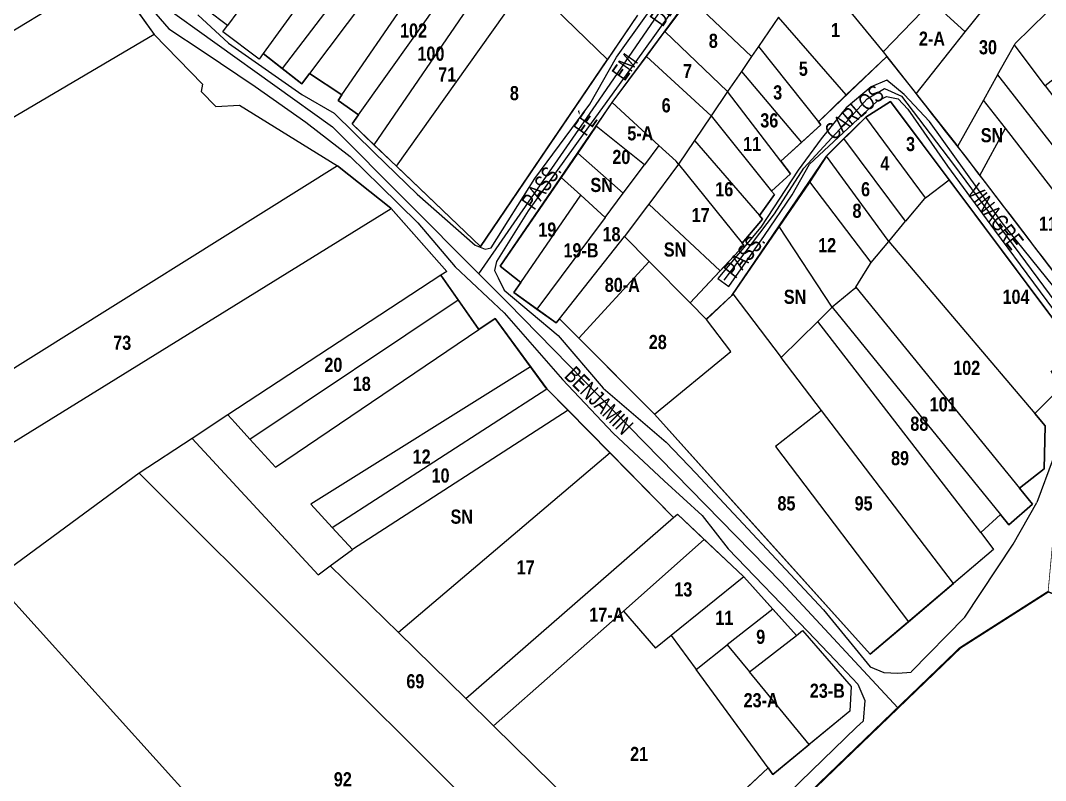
# Model space of a CAD drawing. Extents: x 206155 to 208014, y 4847439 to 4850017.
# Drawn here: x 207588.2 to 207769.7, y 4847614.9 to 4847749.4 of the extents above; entities that cross this region are included whole.
import ezdxf
from ezdxf.enums import TextEntityAlignment as Align

# ---------------------------------------------------------------- set-up
doc = ezdxf.new("R2010")
doc.units = 0
doc.header["$LTSCALE"] = 1.5
doc.header["$MEASUREMENT"] = 0
doc.linetypes.add('TRACO_00', pattern=[10, -10])
for name, color, linetype in [('CD-MALHA-LOTES', 40, 'CONTINUOUS'), ('LM-LIM-SETOR-FISCAL', 7, 'CONTINUOUS'), ('LM-LIMITE-MUNICIPAL', 249, 'CONTINUOUS'), ('RU-QUADRAS', 6, 'CONTINUOUS'), ('SV-EIXO-ROD-ESTR', 7, 'CONTINUOUS'), ('SV-EIXO-RUA-N-PAV', 6, 'CONTINUOUS'), ('SV-EST-MUNIC-PAV', 20, 'CONTINUOUS'), ('SV-RUA-NAO-PAV-S-GUIA-C-GUIA', 7, 'CONTINUOUS'), ('SV-TXT-RUA-N-PAV-S-GUIA-C-GUIA', 7, 'CONTINUOUS'), ('Th_NmrPort', 7, 'CONTINUOUS')]:
    doc.layers.add(name, color=color, linetype=linetype)
doc.styles.add('ARIAL', font='ARIAL.TTF')
doc.styles.get("Standard").update_dxf_attribs({"font": 'swisscbo.ttf'})
doc.linetypes.add('Limite', pattern='A,20,-3,[130,ltypeshp.shx,S=6.35,R=0,X=0,Y=0],-3,20', length=46)

msp = doc.modelspace()

# ---------------------------------------------------------------- linework, layer by layer
at = {"layer": 'CD-MALHA-LOTES', "linetype": 'Continuous'}
for p, q in [((207651.59, 4847785.09), (207624.89, 4847748.53)), ((207657.77, 4847780.36), (207631.21, 4847743.54)), ((207657.11, 4847770.45), (207634.58, 4847740.91)), ((207660.3, 4847767.98), (207639.39, 4847739.99)), ((207645.14, 4847736.21), (207664.64, 4847764.62)), ((207648.08, 4847732.72), (207668.6, 4847761.56)), ((207545.87, 4847722.78), (207604, 4847757.96)), ((207604, 4847757.96), (207611.87, 4847746.89)), ((207672.25, 4847758.73), (207650.78, 4847727.41)), ((207692.13, 4847742.48), (207678.01, 4847756.24)), ((207755.49, 4847747.37), (207762.72, 4847756.46)), ((207654.78, 4847723.6), (207677.11, 4847754.97)), ((207732.83, 4847753.78), (207740.95, 4847743.84)), ((207764.34, 4847745.31), (207773.47, 4847754.27)), ((207706.72, 4847753.43), (207702.3, 4847747.43)), ((207717.64, 4847743.01), (207706.72, 4847753.43)), ((207740.95, 4847743.84), (207749.58, 4847752.77)), ((207749.58, 4847752.77), (207755.49, 4847747.37)), ((207624.89, 4847748.53), (207621.3, 4847751.23)), ((207697.45, 4847750.32), (207692.13, 4847742.48)), ((207722.45, 4847750.01), (207718.88, 4847744.81)), ((207734.43, 4847736.21), (207722.45, 4847750.01)), ((207624.07, 4847747.41), (207624.89, 4847748.53)), ((207611.87, 4847746.89), (207549.65, 4847710.3)), ((207611.87, 4847746.89), (207620.42, 4847738.12)), ((207630.5, 4847742.55), (207624.07, 4847747.41)), ((207699.04, 4847743.01), (207702.3, 4847747.43)), ((207702.3, 4847747.43), (207713.4, 4847736.83)), ((207746.8, 4847736.43), (207755.49, 4847747.37)), ((207718.88, 4847744.81), (207717.64, 4847743.01)), ((207718.88, 4847744.81), (207729.5, 4847731.48)), ((207762.75, 4847742.47), (207764.21, 4847745.08)), ((207764.21, 4847745.08), (207764.34, 4847745.31)), ((207769.67, 4847737.83), (207764.21, 4847745.08)), ((207631.21, 4847743.54), (207630.5, 4847742.55)), ((207631.21, 4847743.54), (207634.58, 4847740.91)), ((207692.99, 4847734.89), (207699.04, 4847743.01)), ((207699.04, 4847743.01), (207710.49, 4847732.5)), ((207717.64, 4847743.01), (207715.85, 4847740.39)), ((207741.6, 4847743.01), (207734.43, 4847736.21)), ((207740.95, 4847743.84), (207741.6, 4847743.01)), ((207741.6, 4847743.01), (207746.8, 4847736.43)), ((207634.58, 4847740.91), (207638.06, 4847738.2)), ((207669.67, 4847709.41), (207692.13, 4847742.48)), ((207761.23, 4847739.76), (207762.75, 4847742.47)), ((207774.36, 4847741.51), (207769.67, 4847737.83)), ((207638.06, 4847738.2), (207639.39, 4847739.99)), ((207639.39, 4847739.99), (207645.14, 4847736.21)), ((207715.85, 4847740.39), (207713.4, 4847736.83)), ((207715.85, 4847740.39), (207726.51, 4847727.8)), ((207761.23, 4847739.76), (207758.74, 4847735.32)), ((207761.23, 4847739.76), (207787.98, 4847705.46)), ((207620.42, 4847738.12), (207620.2, 4847736.8)), ((207769.67, 4847737.83), (207790.53, 4847710.1)), ((207620.2, 4847736.8), (207622.83, 4847734.17)), ((207645.14, 4847736.21), (207644.49, 4847735.26)), ((207713.4, 4847736.83), (207710.49, 4847732.5)), ((207722.85, 4847724.48), (207713.4, 4847736.83)), ((207729.5, 4847731.48), (207734.43, 4847736.21)), ((207746.8, 4847736.43), (207753.75, 4847727.62)), ((207622.83, 4847734.17), (207627, 4847734.39)), ((207627, 4847734.39), (207644.37, 4847723.69)), ((207644.49, 4847735.26), (207648.08, 4847732.72)), ((207690.16, 4847730.67), (207692.99, 4847734.89)), ((207692.99, 4847734.89), (207701.27, 4847727.3)), ((207758.74, 4847735.32), (207754.14, 4847727.11)), ((207762.59, 4847730.34), (207758.74, 4847735.32)), ((207710.49, 4847732.5), (207707.56, 4847728.14)), ((207710.49, 4847732.5), (207721.21, 4847719.21)), ((207737.91, 4847732.27), (207733.97, 4847728.51)), ((207748.44, 4847718.03), (207737.91, 4847732.27)), ((207690.16, 4847730.67), (207686.89, 4847725.92)), ((207698.7, 4847723.85), (207690.16, 4847730.67)), ((207758.06, 4847721.96), (207762.59, 4847730.34)), ((207784.9, 4847701.51), (207762.59, 4847730.34)), ((207707.56, 4847728.14), (207704.75, 4847723.96)), ((207707.56, 4847728.14), (207719.07, 4847714.89)), ((207744.92, 4847713.87), (207733.97, 4847728.51)), ((207650.78, 4847727.41), (207654.78, 4847723.6)), ((207701.27, 4847727.3), (207698.7, 4847723.85)), ((207704.33, 4847724.49), (207701.27, 4847727.3)), ((207722.85, 4847724.48), (207726.51, 4847727.8)), ((207753.75, 4847727.62), (207754.14, 4847727.11)), ((207754.14, 4847727.11), (207758.06, 4847721.96)), ((207686.89, 4847725.92), (207683.93, 4847721.61)), ((207694.95, 4847718.81), (207686.89, 4847725.92)), ((207704.75, 4847723.96), (207704.33, 4847724.49)), ((207730.91, 4847725.4), (207727.96, 4847720.84)), ((207644.37, 4847723.69), (207573.57, 4847679.47)), ((207654.78, 4847723.6), (207669.67, 4847709.41)), ((207694.95, 4847718.81), (207698.7, 4847723.85)), ((207704.75, 4847723.96), (207699.46, 4847716.89)), ((207704.75, 4847723.96), (207715.98, 4847710)), ((207687.41, 4847718.47), (207683.93, 4847721.61)), ((207738.83, 4847706.54), (207727.96, 4847720.84)), ((207748.44, 4847718.03), (207752.66, 4847721.18)), ((207758.06, 4847721.96), (207778.06, 4847695.71)), ((207676.81, 4847703.05), (207687.41, 4847718.47)), ((207691.76, 4847714.54), (207687.41, 4847718.47)), ((207691.76, 4847714.54), (207694.95, 4847718.81)), ((207748.27, 4847717.9), (207744.92, 4847713.87)), ((207748.27, 4847717.9), (207748.44, 4847718.03)), ((207580.78, 4847671.01), (207653.87, 4847716.11)), ((207653.87, 4847716.11), (207663.68, 4847705)), ((207699.01, 4847716.29), (207695.17, 4847711.16)), ((207699.46, 4847716.89), (207699.01, 4847716.29)), ((207699.46, 4847716.89), (207712.11, 4847705.09)), ((207691.76, 4847714.54), (207686.22, 4847707.1)), ((207741.96, 4847710.31), (207744.92, 4847713.87)), ((207722.57, 4847712.94), (207714.33, 4847701)), ((207731.95, 4847698.65), (207722.57, 4847712.94)), ((207683.68, 4847696.6), (207695.17, 4847711.16)), ((207695.17, 4847711.16), (207699.54, 4847706.75)), ((207738.83, 4847706.54), (207741.96, 4847710.31)), ((207741.96, 4847710.31), (207767.81, 4847679.82)), ((207686.22, 4847707.1), (207679.67, 4847698.32)), ((207699.54, 4847706.75), (207687.1, 4847693.17)), ((207699.54, 4847706.75), (207706.8, 4847699.41)), ((207737.86, 4847705), (207738.83, 4847706.54)), ((207663.68, 4847705), (207662.67, 4847704.34)), ((207706.8, 4847699.41), (207712.11, 4847705.09)), ((207736.11, 4847702.22), (207737.86, 4847705)), ((207662.67, 4847704.34), (207624.95, 4847679.59)), ((207665.73, 4847699.94), (207662.67, 4847704.34)), ((207714.33, 4847701), (207722.89, 4847689.78)), ((207735.94, 4847701.94), (207731.95, 4847698.65)), ((207736.11, 4847702.22), (207735.94, 4847701.94)), ((207736.11, 4847702.22), (207765.09, 4847666.6)), ((207628.85, 4847675.32), (207665.73, 4847699.94)), ((207669.37, 4847694.73), (207665.73, 4847699.94)), ((207729.38, 4847696.13), (207731.95, 4847698.65)), ((207731.95, 4847698.65), (207761.72, 4847661.94)), ((207687.1, 4847693.17), (207683.68, 4847696.6)), ((207713.97, 4847690.84), (207709.7, 4847696.45)), ((207722.89, 4847689.78), (207729.38, 4847696.13)), ((207758.25, 4847658.77), (207729.38, 4847696.13)), ((207633.37, 4847670.35), (207669.37, 4847694.73)), ((207687.1, 4847693.17), (207700.45, 4847679.71)), ((207700.45, 4847679.71), (207713.97, 4847690.84)), ((207730.07, 4847680.36), (207722.89, 4847689.78)), ((207678.53, 4847688.09), (207639.61, 4847663.77)), ((207643.38, 4847659.69), (207681.41, 4847684.23)), ((207681.41, 4847684.23), (207685.2, 4847680.44)), ((207624.95, 4847679.59), (207618.61, 4847675.43)), ((207626.23, 4847678.19), (207624.95, 4847679.59)), ((207685.2, 4847680.44), (207646.98, 4847655.8)), ((207685.2, 4847680.44), (207692.6, 4847672.87)), ((207700.45, 4847679.71), (207719.54, 4847658.48)), ((207730.07, 4847680.36), (207721.87, 4847674.01)), ((207753.41, 4847649.77), (207730.07, 4847680.36)), ((207628.85, 4847675.32), (207626.23, 4847678.19)), ((207618.61, 4847675.43), (207609.21, 4847669.26)), ((207618.61, 4847675.43), (207640.93, 4847651.27)), ((207628.85, 4847675.32), (207633.37, 4847670.35)), ((207721.87, 4847674.01), (207745.42, 4847643)), ((207692.6, 4847672.87), (207655.14, 4847641.06)), ((207703.82, 4847661.41), (207692.6, 4847672.87)), ((207609.21, 4847669.26), (207583.49, 4847650.38)), ((207690.27, 4847588.53), (207609.21, 4847669.26)), ((207639.61, 4847663.77), (207643.38, 4847659.69)), ((207667.06, 4847629.38), (207703.82, 4847661.41)), ((207703.82, 4847661.41), (207704.52, 4847662.02)), ((207704.52, 4847662.02), (207709.27, 4847657.54)), ((207761.72, 4847661.94), (207758.25, 4847658.77)), ((207761.72, 4847661.94), (207763.21, 4847660.15)), ((207646.98, 4847655.8), (207643.38, 4847659.69)), ((207709.27, 4847657.54), (207694.96, 4847644.88)), ((207758.25, 4847658.77), (207760.52, 4847655.8)), ((207643.07, 4847652.88), (207646.98, 4847655.8)), ((207760.52, 4847655.8), (207753.41, 4847649.77)), ((207640.93, 4847651.27), (207643.07, 4847652.88)), ((207655.14, 4847641.06), (207643.07, 4847652.88)), ((207583.49, 4847650.38), (207627.14, 4847602.11)), ((207716.28, 4847650.92), (207703.43, 4847640.57)), ((207721.41, 4847645.21), (207716.28, 4847650.92)), ((207745.42, 4847643), (207753.41, 4847649.77)), ((207694.96, 4847644.88), (207671.99, 4847624.55)), ((207694.96, 4847644.88), (207700.67, 4847638.34)), ((207721.41, 4847645.21), (207713.36, 4847638.88)), ((207725.59, 4847640.55), (207721.41, 4847645.21)), ((207655.14, 4847641.06), (207667.06, 4847629.38)), ((207725.59, 4847640.55), (207726.7, 4847641.41)), ((207726.7, 4847641.41), (207735.27, 4847631.54)), ((207703.43, 4847640.57), (207700.67, 4847638.34)), ((207703.43, 4847640.57), (207707.85, 4847634.54)), ((207717.27, 4847634.13), (207725.59, 4847640.55)), ((207707.85, 4847634.54), (207713.36, 4847638.88)), ((207713.36, 4847638.88), (207717.27, 4847634.13)), ((207720.59, 4847617.12), (207707.85, 4847634.54)), ((207727.86, 4847621.25), (207717.27, 4847634.13)), ((207735.27, 4847631.54), (207735.05, 4847627.15)), ((207671.99, 4847624.55), (207667.06, 4847629.38)), ((207735.05, 4847627.15), (207727.86, 4847621.25)), ((207671.99, 4847624.55), (207699.58, 4847597.52)), ((207721.43, 4847615.97), (207727.86, 4847621.25)), ((207699.58, 4847597.52), (207720.59, 4847617.12)), ((207720.59, 4847617.12), (207721.43, 4847615.97))]:
    msp.add_line(p, q, dxfattribs=at)
at = {"layer": 'CD-MALHA-LOTES', "linetype": 'Continuous', "flags": 128}
for points in [[(207752.66, 4847721.18), (207742.28, 4847735.07), (207737.91, 4847732.27)], [(207648.08, 4847732.72), (207646.92, 4847731.09), (207650.78, 4847727.41)], [(207726.51, 4847727.8), (207729.95, 4847730.91), (207729.5, 4847731.48)], [(207733.97, 4847728.51), (207730.99, 4847725.53), (207730.91, 4847725.4)], [(207721.21, 4847719.21), (207724.56, 4847722.24), (207722.85, 4847724.48)], [(207741.85, 4847710.44), (207730.91, 4847725.4)], [(207653.87, 4847716.11), (207653.8, 4847716.19), (207644.37, 4847723.69)], [(207683.93, 4847721.61), (207673.15, 4847705.94), (207676.81, 4847703.05)], [(207727.96, 4847720.84), (207727.86, 4847720.68), (207722.57, 4847712.94)], [(207767.81, 4847679.82), (207772.42, 4847684.43), (207770.68, 4847687.38), (207773.81, 4847687.2), (207775.72, 4847690.33), (207752.66, 4847721.18)], [(207719.07, 4847714.89), (207721.7, 4847718.6), (207721.21, 4847719.21)], [(207715.98, 4847710), (207719.61, 4847714.26), (207719.07, 4847714.89)], [(207712.11, 4847705.09), (207716.31, 4847709.58), (207715.98, 4847710)], [(207676.81, 4847703.05), (207675.58, 4847701.26), (207679.67, 4847698.32)], [(207714.33, 4847701), (207714.14, 4847700.73), (207709.7, 4847696.45)], [(207709.7, 4847696.45), (207709.62, 4847696.56), (207706.8, 4847699.41)], [(207679.67, 4847698.32), (207683.05, 4847695.88), (207683.68, 4847696.6)], [(207678.53, 4847688.09), (207672.24, 4847696.67), (207669.37, 4847694.73)], [(207681.41, 4847684.23), (207681.25, 4847684.39), (207678.53, 4847688.09)], [(207765.09, 4847666.6), (207769.46, 4847670.03), (207769.64, 4847677.66), (207767.81, 4847679.82)], [(207763.21, 4847660.15), (207767.38, 4847663.79), (207765.09, 4847666.6)], [(207716.28, 4847650.92), (207716.16, 4847651.05), (207709.27, 4847657.54)], [(207719.54, 4847658.48), (207738.63, 4847637.25), (207745.42, 4847643)]]:
    msp.add_lwpolyline(points, dxfattribs=at)
at = {"layer": 'CD-MALHA-LOTES', "linetype": 'Continuous'}
msp.add_lwpolyline([(207741.96, 4847710.31), (207741.85, 4847710.44)], dxfattribs=at)
at = {"layer": 'LM-LIM-SETOR-FISCAL', "linetype": 'Limite', "ltscale": 0.1, "const_width": 0.13, "flags": 128}
msp.add_lwpolyline([(207693.53, 4847579.56), (207661.03, 4847549.31), (207612.7, 4847504.12), (207608.58, 4847500.27), (207585.3, 4847478.55), (207576.34, 4847469.74), (207571.87, 4847465.34), (207556.36, 4847486.66), (207540.14, 4847507.78), (207531.85, 4847519.47), (207511.91, 4847545.61), (207506.17, 4847553.18), (207498.88, 4847562.81), (207463.75, 4847610.71), (207457.67, 4847619.01), (207440.44, 4847642.51), (207431.06, 4847656.73), (207427.79, 4847661.69), (207410.24, 4847685.38), (207400.06, 4847698.96), (207390.62, 4847713.26), (207368.81, 4847743.14), (207367.63, 4847745.51), (207365.1, 4847750.55), (207350.49, 4847771.92), (207340.01, 4847785.42), (207333.8, 4847793.43), (207328.91, 4847799.72), (207315.6, 4847819.35), (207310.76, 4847826.26), (207285.87, 4847860.83), (207260.72, 4847896.98), (207248.23, 4847915.4), (207242.67, 4847921.29), (207202.51, 4847892.47), (207193.03, 4847885.67), (207186.34, 4847883.83), (207169.47, 4847906.92), (207159.13, 4847921.36), (207145.03, 4847940.16), (207134.22, 4847955.66), (207130.37, 4847960.22), (207126.09, 4847965.9), (207111.59, 4847986.15), (207100.06, 4848001.48), (207090.77, 4848014.03), (207087.01, 4848019.05), (207075.04, 4848034.33), (207069.37, 4848045.04), (207069.26, 4848049.8), (207069.11, 4848053.33), (207066.5, 4848058.01), (207060.87, 4848065.4), (207031.95, 4848105.77), (207020.41, 4848120.82), (207005.92, 4848142.54), (206995.35, 4848155.22), (206982.67, 4848172.12), (206959.42, 4848202.77), (206955.58, 4848209.27), (206948.97, 4848217), (206956.28, 4848221.98), (206974.04, 4848236.91), (207015.88, 4848269.11), (207005.71, 4848281.99), (206987.16, 4848307.84), (206966.87, 4848336.83), (206960.49, 4848346.74), (207051.18, 4848413.73), (207093.59, 4848446.09), (207106.7, 4848455.88), (207140.72, 4848483.45), (207169.66, 4848504.88), (207261.26, 4848571.24), (207250.42, 4848586.92), (207233.64, 4848611.27), (207214.13, 4848640.25), (207199.66, 4848661.86), (207162.16, 4848719.72), (207148.67, 4848740.27), (207138.58, 4848756.16), (207114.21, 4848785.08), (207108.98, 4848791.97), (207099.68, 4848804.07), (207089.04, 4848833.89), (207075.28, 4848852.41), (207054.15, 4848879.42), (207034.07, 4848905.39), (207008.79, 4848936.89), (207002.49, 4848944.75), (206978.67, 4848976.02), (206968.98, 4848989.87), (206958.44, 4849004.76), (206966.26, 4849011.39), (206981.71, 4849023.09), (207002.58, 4849038.25), (207026.18, 4849059.14), (207039.09, 4849069.24), (207048.4, 4849077.1), (207033.93, 4849094.44), (207025.31, 4849104.91), (207019.34, 4849111.98), (206955.53, 4849187.19), (206739.99, 4849438.83), (206628.48, 4849357.79), (206159.3, 4849769.3), (206177.89, 4849842.97), (206311.32, 4849828.25), (206318.97, 4849888.04), (206376.86, 4849879.93), (206422.43, 4850015.06), (206474.48, 4850006.62), (206492.19, 4850011.1), (206819.81, 4849985.62), (206867.89, 4849970.66), (206761.86, 4849758.64), (206955.52, 4849737.17), (206981.38, 4849733.58), (207038.29, 4849725.23), (207070.29, 4849722.03), (207093.76, 4849719.89), (207136.42, 4849713.49), (207187.69, 4849706.67), (207206.03, 4849702.71), (207217.82, 4849703), (207238.05, 4849700.95), (207257.69, 4849697.98), (207277.63, 4849691.43), (207298.76, 4849680.12), (207307.69, 4849672.68), (207325.58, 4849647.34), (207339.6, 4849627.48), (207365.17, 4849591.27), (207375.36, 4849576.96), (207394.56, 4849549.23), (207402.02, 4849538.56), (207409.91, 4849527.9), (207417.58, 4849518.68), (207445.75, 4849483.09), (207461.51, 4849464.09), (207489.49, 4849426.56), (207512.94, 4849401.39), (207520.93, 4849386.71), (207524.83, 4849382.69), (207529.48, 4849377.88), (207540.69, 4849361.49), (207560.95, 4849335.89), (207577.23, 4849307.07), (207583.74, 4849297.42), (207628.15, 4849239.89), (207643.22, 4849219.05), (207658.02, 4849201.49), (207693.22, 4849158.83), (207705.61, 4849141.39), (207712.86, 4849133.84), (207725.65, 4849112.01), (207736.66, 4849084.67), (207739.33, 4849078.11), (207747.93, 4849059.71), (207757.22, 4849040.43), (207775.14, 4849006.28), (207791.99, 4848977.54), (207792.78, 4848975.77), (207795.96, 4848968.62), (207802.2, 4848960.18), (207825.03, 4848930.31), (207842.53, 4848910.15), (207856.41, 4848891.07), (207858.75, 4848886.94), (207866.81, 4848872.74), (207869.94, 4848867.11), (207871.77, 4848863.82), (207879.69, 4848853.91), (207882.92, 4848845.94), (207889.76, 4848830.42), (207897.96, 4848811.56), (207901.5, 4848803.37), (207910.93, 4848782.03), (207925.43, 4848746.58), (207927.76, 4848740.69), (207935.19, 4848724.84), (207938.98, 4848722.35), (207951.29, 4848714.3), (207953.61, 4848706.94), (207955.87, 4848700.21), (207959.42, 4848694.96), (207980.21, 4848656.63), (207983.23, 4848650.23), (207987.97, 4848639.65), (207991.98, 4848624.34), (207992.34, 4848618.14), (207992.71, 4848609.76), (207992.35, 4848598.91), (207989.51, 4848588.21), (207986.21, 4848576.49), (207981.13, 4848552.93), (207979.22, 4848544.32), (207974.12, 4848527.55), (207970.47, 4848512.96), (207968.53, 4848505.21), (207962.87, 4848484.57), (207961.77, 4848475.9), (207962.44, 4848471.73), (207962.76, 4848468.22), (207963.58, 4848460.32), (207965.62, 4848437.71), (207970.3, 4848417.74), (207973.97, 4848405.11), (207979.52, 4848388.8), (207983.37, 4848372.15), (207985.88, 4848361.34), (207994.8, 4848328.69), (207998.94, 4848313.63), (208000.94, 4848308.61), (208001.28, 4848301.24), (208004.29, 4848290.86), (208006.08, 4848286.4), (208007.64, 4848282.49), (208010.65, 4848271.5), (208010.53, 4848262.57), (208009.71, 4848251.17), (208006.89, 4848242.28), (208002.27, 4848228.55), (207997.36, 4848212.8), (207991.07, 4848194.77), (207987.4, 4848183.31), (207984.51, 4848174.56), (207981.76, 4848167.44), (207976.41, 4848152.41), (207973.09, 4848141.61), (207967.4, 4848130.11), (207964.22, 4848121.42), (207961.45, 4848112.84), (207955.63, 4848098.17), (207952.19, 4848088.84), (207947.6, 4848075.6), (207943.28, 4848060.34), (207938.8, 4848047.89), (207935.95, 4848038.31), (207931.75, 4848023.44), (207924.02, 4847983.95), (207922.67, 4847973.36), (207921, 4847963.57), (207920.32, 4847960.19), (207917.77, 4847945.28), (207916.42, 4847941.01), (207910.26, 4847922.04), (207901.41, 4847892.98), (207897.62, 4847878.65), (207892.25, 4847865.58), (207878.3, 4847837.34), (207872.42, 4847829.43), (207870.47, 4847825.73), (207866.98, 4847818.64), (207853.99, 4847795.84), (207843.32, 4847778.24), (207832.06, 4847762.95), (207814.75, 4847736.4), (207805.8, 4847721.97), (207788.79, 4847698.98), (207782.07, 4847685.13), (207771.56, 4847663.44), (207770.16, 4847648.29), (207754.59, 4847638.36), (207743.55, 4847627.73)], close=True, dxfattribs=at)
at = {"layer": 'LM-LIM-SETOR-FISCAL', "linetype": 'TRACO_00', "const_width": 0.25, "flags": 128}
msp.add_lwpolyline([(207805.84, 4847626.07), (207791.83, 4847639.49), (207770.16, 4847648.29), (207754.59, 4847638.36), (207743.55, 4847627.73), (207693.53, 4847579.56), (207661.03, 4847549.31), (207612.7, 4847504.12), (207585.3, 4847478.55), (207576.34, 4847469.74), (207571.87, 4847465.34), (207551.89, 4847445.71), (207545.3, 4847439.04)], dxfattribs=at)
at = {"layer": 'LM-LIMITE-MUNICIPAL'}
for p, q in [((207754.59, 4847638.36), (207770.16, 4847648.29)), ((207743.55, 4847627.73), (207754.59, 4847638.36)), ((207693.53, 4847579.56), (207743.55, 4847627.73))]:
    msp.add_line(p, q, dxfattribs=at)
for points in [[(207770.16, 4847648.29, 0.35, 0.35, 0), (207754.59, 4847638.36, 0.35, 0.35, 0)], [(207754.59, 4847638.36, 0.35, 0.35, 0), (207743.55, 4847627.73, 0.35, 0.35, 0)], [(207743.55, 4847627.73, 0.35, 0.35, 0), (207693.53, 4847579.56, 0.35, 0.35, 0)]]:
    msp.add_lwpolyline(points, format="xyseb", dxfattribs=at)
at = {"layer": 'RU-QUADRAS', "color": 6, "linetype": 'Continuous'}
for points in [[(207584.01, 4847786.09), (207597.69, 4847766.85), (207611.87, 4847746.89), (207620.42, 4847738.12), (207620.2, 4847736.8), (207622.83, 4847734.17), (207627, 4847734.39), (207644.37, 4847723.69), (207653.8, 4847716.19), (207663.68, 4847705), (207662.67, 4847704.34), (207669.37, 4847694.73), (207672.24, 4847696.67), (207681.41, 4847684.23), (207703.82, 4847661.41), (207704.52, 4847662.02), (207716.28, 4847650.92), (207725.59, 4847640.55), (207726.7, 4847641.41), (207735.27, 4847631.54), (207735.05, 4847627.15), (207721.43, 4847615.97), (207720.59, 4847617.12), (207697.49, 4847595.57)], [(207772.42, 4847684.43), (207767.81, 4847679.82), (207769.64, 4847677.66), (207769.46, 4847670.03), (207765.09, 4847666.6), (207767.38, 4847663.79), (207763.21, 4847660.15), (207761.72, 4847661.94), (207758.25, 4847658.77), (207760.52, 4847655.8), (207738.63, 4847637.25), (207700.45, 4847679.71), (207683.68, 4847696.6), (207683.05, 4847695.88), (207675.58, 4847701.26), (207676.81, 4847703.05), (207673.15, 4847705.94), (207692.99, 4847734.89), (207718.61, 4847769.59)], [(207697.45, 4847750.32), (207669.67, 4847709.41), (207646.92, 4847731.09), (207648.08, 4847732.72), (207644.49, 4847735.26), (207645.14, 4847736.21), (207639.39, 4847739.99), (207638.06, 4847738.2), (207631.21, 4847743.54), (207630.5, 4847742.55), (207624.07, 4847747.41), (207624.89, 4847748.53), (207621.3, 4847751.23)]]:
    msp.add_lwpolyline(points, dxfattribs=at)
msp.add_lwpolyline([(207778.06, 4847695.71, 0.007544), (207741.62, 4847743.03), (207729.5, 4847731.48), (207729.95, 4847730.91), (207722.85, 4847724.48), (207724.56, 4847722.24), (207721.21, 4847719.21), (207721.7, 4847718.6), (207719.07, 4847714.89), (207719.61, 4847714.26), (207715.98, 4847710), (207716.31, 4847709.58), (207706.8, 4847699.41), (207709.62, 4847696.56), (207714.14, 4847700.73), (207730.91, 4847725.4), (207737.91, 4847732.27), (207742.28, 4847735.07), (207775.72, 4847690.33)], format="xyb", dxfattribs=at)
at = {"layer": 'SV-EIXO-ROD-ESTR'}
for p, q in [((207754.59, 4847638.36), (207770.16, 4847648.29)), ((207743.55, 4847627.73), (207754.59, 4847638.36)), ((207693.53, 4847579.56), (207743.55, 4847627.73))]:
    msp.add_line(p, q, dxfattribs=at)
at = {"layer": 'SV-EIXO-RUA-N-PAV'}
for points in [[(207533.87, 4847857.49), (207543.98, 4847842.15), (207550.23, 4847832.65), (207582.78, 4847794.23), (207588.3, 4847787.43), (207590.33, 4847784.92), (207595.37, 4847776.87), (207612.82, 4847752.54), (207643.44, 4847730.56), (207669.36, 4847704.57), (207674.48, 4847699.43), (207722.97, 4847649.94), (207743.55, 4847627.73)], [(207669.36, 4847704.57), (207690.12, 4847734.53), (207712.75, 4847767.42)], [(207712.82, 4847703.46), (207721.71, 4847715.2), (207726.91, 4847723.26), (207733.29, 4847730.14), (207738.15, 4847735.51), (207741.17, 4847737.35), (207744.19, 4847736.01), (207753.42, 4847723.93), (207782.07, 4847685.13)]]:
    msp.add_lwpolyline(points, dxfattribs=at)
at = {"layer": 'SV-EST-MUNIC-PAV', "flags": 128}
for points in [[(207745.9, 4847634.14), (207755.42, 4847643.8), (207763.96, 4847656.74), (207768.17, 4847664.11)], [(207736.21, 4847624.31), (207714.36, 4847603.1), (207679.49, 4847570.67), (207653.75, 4847546.15), (207626.65, 4847521.78)]]:
    msp.add_lwpolyline(points, dxfattribs=at)
at = {"layer": 'SV-RUA-NAO-PAV-S-GUIA-C-GUIA', "flags": 128}
for points in [[(207588.12, 4847784.99), (207593.64, 4847775.48), (207599.4, 4847767.89), (207607.95, 4847755.55), (207614.49, 4847747.9), (207620.54, 4847743.92), (207629.78, 4847737.7), (207638.73, 4847731.4), (207646.59, 4847725.3), (207651.93, 4847720.12), (207658.59, 4847713.6), (207665.18, 4847705.78), (207673.84, 4847697.67), (207684.21, 4847685.87), (207693.15, 4847676.38), (207702.16, 4847667.9), (207708.9, 4847661.77), (207713.53, 4847655.92), (207727.63, 4847641.28), (207732.44, 4847636.18), (207736.47, 4847631.92), (207737.73, 4847629.04), (207737.41, 4847625.38), (207736.21, 4847624.31)], [(207619.65, 4847750.37), (207625.04, 4847745.36), (207638.05, 4847736.3), (207643.75, 4847733.02), (207650.89, 4847725.97), (207658.45, 4847718.63), (207668.74, 4847709.64), (207670.49, 4847708.92), (207671.54, 4847709.17), (207679.29, 4847721.44), (207689.04, 4847734.61), (207693.72, 4847742.92), (207703.81, 4847757.06)], [(207706.16, 4847754.7), (207698.24, 4847743.64), (207688, 4847729.53), (207678.1, 4847715.71), (207672.52, 4847706.75), (207672.17, 4847705.14), (207672.78, 4847703.84), (207673.88, 4847701.65), (207683.42, 4847693.66), (207691.36, 4847684.3), (207702.52, 4847674.77), (207707.81, 4847669.29), (207730.42, 4847645.12), (207738.63, 4847635.01), (207741.1, 4847633.98), (207743.56, 4847633.87), (207745.89, 4847634.09)], [(207772.42, 4847700.73), (207762.03, 4847713.57), (207749.14, 4847731.52), (207744.69, 4847736.3), (207741.58, 4847738.86), (207738.84, 4847737.64), (207734.42, 4847733.93), (207729.96, 4847728.46), (207725.92, 4847722.91), (207719.32, 4847712.79), (207711.67, 4847703.72), (207713.61, 4847702.29), (207719.96, 4847711.37), (207724.85, 4847718.55), (207727.92, 4847723.95), (207739.89, 4847735.13), (207741.56, 4847735.93), (207743.64, 4847735.5), (207745.32, 4847733.73), (207752.33, 4847723.6), (207760.65, 4847712.28), (207774.46, 4847693.63)], [(207771.05, 4847671.85), (207768.17, 4847664.11)]]:
    msp.add_lwpolyline(points, dxfattribs=at)

# ---------------------------------------------------------------- texts
at = {"layer": 'SV-TXT-RUA-N-PAV-S-GUIA-C-GUIA', "style": 'ARIAL', "width": 0.7}
for s, rotation, p in [('PASS.         FÉ          EM         DEUS', 55, (207679.19, 4847715.69)), ('CARLOS', 41, (207732.25, 4847728.02)), ('VINAGRE', 308, (207755.55, 4847718.97)), ('PASS.', 51, (207714.8, 4847703.57)), ('BENJAMIN', 315, (207684.35, 4847686.33))]:
    msp.add_text(s, height=3, rotation=rotation, dxfattribs=at).set_placement(p)
at = {"layer": 'Th_NmrPort', "color": 1}
for s, p in [('102', (207655.43, 4847747.62)), ('1', (207731.73, 4847747.71)), ('8', (207710.09, 4847745.8)), ('2-A', (207747.29, 4847746.18)), ('100', (207658.5, 4847743.52)), ('30', (207757.92, 4847744.66)), ('71', (207662.18, 4847739.83)), ('7', (207705.53, 4847740.47)), ('5', (207726.03, 4847740.85)), ('8', (207674.87, 4847736.54)), ('3', (207721.48, 4847736.67)), ('6', (207701.74, 4847734.38)), ('36', (207719.2, 4847731.72)), ('5-A', (207695.66, 4847729.43)), ('SN', (207758.24, 4847729.09)), ('11', (207716.16, 4847727.53)), ('3', (207745.01, 4847727.53)), ('20', (207693.01, 4847725.24)), ('4', (207740.46, 4847724.1)), ('SN', (207689.13, 4847720.29)), ('16', (207711.23, 4847719.53)), ('6', (207737.04, 4847719.53)), ('17', (207707.05, 4847714.96)), ('8', (207735.52, 4847715.72)), ('19', (207679.9, 4847712.39)), ('115', (207768.55, 4847713.44)), ('18', (207691.27, 4847711.57)), ('19-B', (207684.36, 4847708.72)), ('SN', (207702.12, 4847708.87)), ('12', (207729.45, 4847709.63)), ('80-A', (207691.67, 4847702.61)), ('SN', (207723.37, 4847700.5)), ('104', (207762.09, 4847700.5)), ('73', (207604.64, 4847692.37)), ('28', (207699.46, 4847692.5)), ('20', (207642.03, 4847688.46)), ('102', (207753.36, 4847687.93)), ('18', (207647.05, 4847685.1)), ('101', (207749.19, 4847681.46)), ('88', (207745.77, 4847678.03)), ('12', (207657.65, 4847672.22)), ('89', (207742.35, 4847671.94)), ('10', (207661, 4847668.87)), ('85', (207722.24, 4847663.94)), ('95', (207735.9, 4847663.94)), ('SN', (207664.36, 4847661.59)), ('17', (207676.08, 4847652.63)), ('13', (207703.98, 4847648.71)), ('17-A', (207688.92, 4847644.24)), ('11', (207711.24, 4847643.68)), ('9', (207718.48, 4847640.32)), ('69', (207656.54, 4847632.46)), ('23-B', (207727.97, 4847630.78)), ('23-A', (207716.25, 4847629.1)), ('21', (207696.16, 4847619.59)), ('92', (207643.7, 4847615.11))]:
    msp.add_text(s, height=2.5, dxfattribs=at).set_placement(p, align=Align.MIDDLE_LEFT)

doc.saveas('drawing.dxf')
